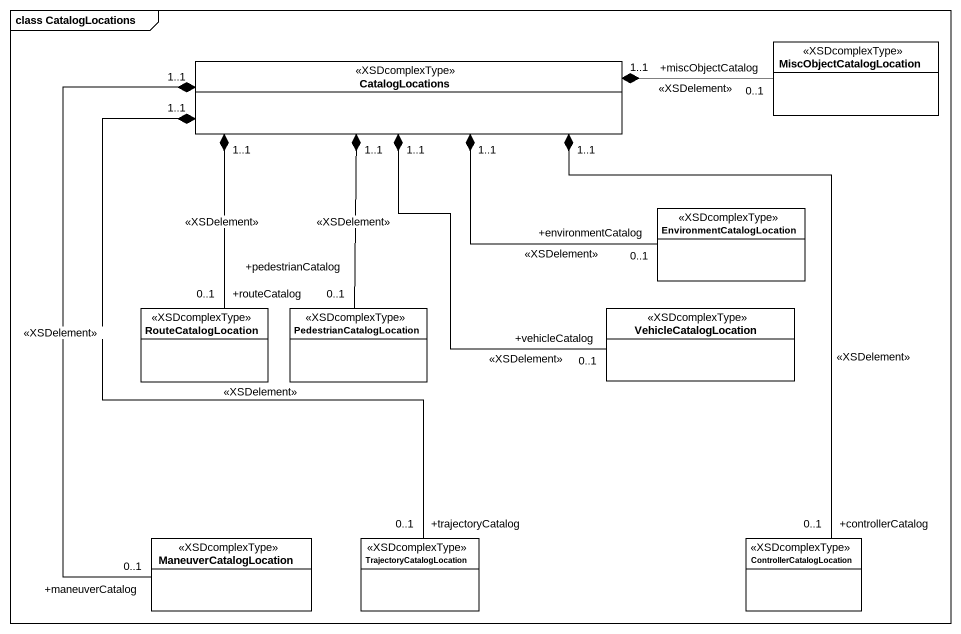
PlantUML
@startuml
mainframe class CatalogLocations
hide circle
hide empty members
class MiscObjectCatalogLocation <<XSDcomplexType>>
class CatalogLocations <<XSDcomplexType>>
class EnvironmentCatalogLocation <<XSDcomplexType>>
class RouteCatalogLocation <<XSDcomplexType>>
class PedestrianCatalogLocation <<XSDcomplexType>>
class VehicleCatalogLocation <<XSDcomplexType>>
class ManeuverCatalogLocation <<XSDcomplexType>>
class TrajectoryCatalogLocation <<XSDcomplexType>>
class ControllerCatalogLocation <<XSDcomplexType>>
CatalogLocations "1..1" *-right- "+miscObjectCatalog\n0..1" MiscObjectCatalogLocation : <<XSDelement>>
CatalogLocations "1..1" *-right- "+environmentCatalog\n0..1" EnvironmentCatalogLocation : <<XSDelement>>
CatalogLocations "1..1" *-- "+routeCatalog\n0..1" RouteCatalogLocation : <<XSDelement>>
CatalogLocations "1..1" *-- "+pedestrianCatalog\n0..1" PedestrianCatalogLocation : <<XSDelement>>
CatalogLocations "1..1" *-- "+vehicleCatalog\n0..1" VehicleCatalogLocation : <<XSDelement>>
CatalogLocations "1..1" *-- "+maneuverCatalog\n0..1" ManeuverCatalogLocation : <<XSDelement>>
CatalogLocations "1..1" *-- "+trajectoryCatalog\n0..1" TrajectoryCatalogLocation : <<XSDelement>>
CatalogLocations "1..1" *-- "+controllerCatalog\n0..1" ControllerCatalogLocation : <<XSDelement>>
@enduml
